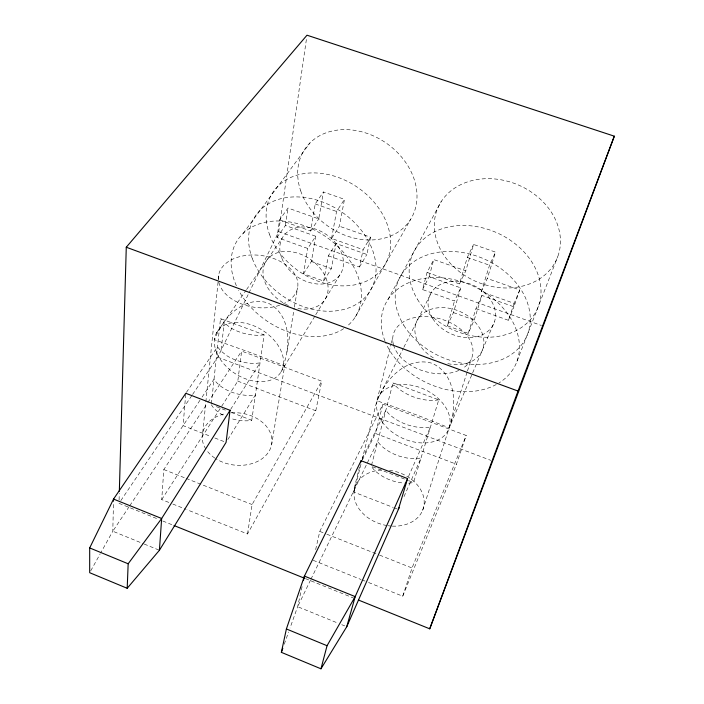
<?xml version="1.0" encoding="UTF-8"?>
<svg xmlns="http://www.w3.org/2000/svg" width="704" height="704" viewBox="0 0 704 704"><rect width="100%" height="100%" fill="white"/><g stroke="black" fill="none" stroke-linecap="round" stroke-linejoin="round"><path stroke-width="0.53" stroke-dasharray="3.52 2.64" d="M113.423 504.434L112.798 531.221L100.716 552.904M119.09 500.025L119.275 493.425M168.793 502.418L161.726 499.585L163.812 469.55L207.24 403.436M284.671 365.886L283.298 365.552C291.13 344.555 290.611 313.43 267.309 302.711C242.792 295.812 222.253 318.815 214.465 339.706L250.774 352.686L284.671 365.886L271.665 444.453M185.698 394.363L183.084 425.63L210.725 436.392M202.734 432.564L218.909 273.838M211.411 403.638L220.502 318.604L264.088 334.831L251.75 420.27L247.227 420.834A36.423 26.25 7.4 0 1 230.252 418.264M230.648 409.376L260.04 362.894L255.288 363.405A38.245 26.242 7.8 0 1 226.706 355.634L221.047 351.058L224.162 322.802L220.502 318.604M161.726 499.585L237.802 381.137L241.63 351.102L321.702 381.181L315.788 410.775L247.509 533.975L186.956 509.705M277.033 237.459L285.41 225.474L315.744 236.271L307.727 248.45L277.033 237.459L279.55 219.947L287.998 208.041L318.745 218.9L323.409 191.963L344.485 199.338L339.39 226.204L331.558 238.436L363.132 249.665L370.577 237.222L339.39 226.204M248.943 292.934L278.687 231.651L306.689 37.374M285.41 225.474L287.998 208.041M247.509 533.975L252.102 504.566L321.702 381.181M286.95 352.15L294.228 308.158M294.404 307.085L297.607 287.778M370.577 237.222L366.872 254.478L336.107 243.522L331.338 268.673L323.664 281.054L303.468 273.75L307.727 248.45M279.55 219.947L310.666 231.009L315.216 203.958L323.409 191.963M303.468 273.75L311.379 261.492L315.744 236.271M323.664 281.054L328.337 255.825L336.107 243.522M331.558 238.436L336.556 211.464L344.485 199.338M328.337 255.825L359.471 266.974L363.132 249.665M302.086 586.652L297.642 606.681L290.048 627.994M315.647 549.613L319.783 531.406L382.932 404.193L466.215 435.477L456.447 464.244L402.723 596.209L366.106 581.522M359.533 466.946L353.285 491.885L393.254 507.452M354.103 491.48L361.038 463.866M362.102 459.615L391.186 343.86M391.45 342.795L392.788 337.489M362.393 459.994L375.408 433.444L382.932 404.193M371.51 465.221L393.026 382.835L438.75 399.854L413.53 482.53L409.103 483.173A37.224 27.43 16.4 0 1 404.818 483.129M422.55 289.564L429.185 276.654L460.742 287.892L454.502 301.004L422.55 289.564L427.099 272.404L433.761 259.556L465.766 270.864L473.572 244.446L495.537 252.129L487.265 278.467L481.281 291.667L514.166 303.362L519.737 289.942L487.265 278.467M429.185 276.654L433.761 259.556M449.178 427.847C457.371 406.12 456.148 374.132 432.054 363.282C406.859 355.978 385.202 379.139 377.159 400.805L417.032 415.087L449.178 427.847L472.217 373.877M519.737 289.942L513.946 306.83L481.932 295.434L474.197 320.056L468.239 333.362L447.234 325.767L454.502 301.004M427.099 272.404L459.51 283.923L467.289 257.418L473.572 244.446M447.234 325.767L453.446 312.594L460.742 287.892M468.239 333.362L475.957 308.686L481.932 295.434M481.281 291.667L489.535 265.241L495.537 252.129M422.576 510.453L467.139 372.055M467.474 371.026L471.46 358.626M402.723 596.209L412.034 567.987L466.215 435.477M475.957 308.686L508.376 320.294L514.166 303.362M284.258 644.23L288.596 632.051M516.991 361.275L557.814 256.458M508.376 320.294L513.946 306.83M472.639 372.874L494.472 321.728M404.034 496.584L421.01 458.005L416.495 458.638A38.069 27.465 16.2 0 1 380.345 444.849L377.705 441.505L311.071 578.97M408.461 476.599L430.461 427.038L425.823 427.645A39.125 27.474 16 0 1 388.599 413.626L385.862 410.256L361.574 459.738M459.51 283.923L465.766 270.864M310.596 579.964L297.642 606.681L337.735 623.049M192.614 394.407L217.765 357.192L248.468 293.929M380.09 394.469L403.348 348.269M403.841 347.292L431.754 291.852M387.904 299.596L441.232 201.52M90.737 570.821L100.188 553.854M355.291 316.985L410.555 219.463M359.471 266.974L366.872 254.478M280.993 371.941L315.181 315.647M315.744 314.714L340.648 273.706M227.806 439.578L255.42 394.9L250.791 395.437A37.233 26.259 7.6 0 1 216.26 382.263L214.034 379.13L201.898 397.364M207.847 402.521L241.63 351.102M129.158 506.642L112.798 531.221L143.202 543.638M129.765 505.736L201.291 398.279M310.666 231.009L318.745 218.9M120.833 500.597L191.998 395.314M186.402 392.392L217.483 346.878L221.047 351.058M216.366 333.15L245.951 290.462M246.567 289.564L282.11 238.286M243.074 233.49L310.094 142.78M438.75 399.854L434.007 400.444A40.058 27.456 15.8 0 1 395.842 386.223L393.026 382.835M264.088 334.831L259.23 335.324A39.134 26.189 8 0 1 229.97 327.404L224.162 322.802M315.216 203.958L336.556 211.464M467.289 257.418L489.535 265.241M278.687 231.651L541.446 325.503M311.379 261.492L331.338 268.673M453.446 312.594L474.197 320.056M217.765 357.192L490.838 460.363M237.802 381.137L315.788 410.775M375.408 433.444L456.447 464.244M216.357 406.648L226.468 410.546M231.528 412.491L251.75 420.27M404.466 479.046L371.237 466.25L373.806 469.577A37.224 27.43 16.4 0 0 403.726 483.05M408.496 480.594L413.53 482.53M214.826 437.985L224.039 441.575M394.275 507.848L397.346 509.045M163.812 469.55L185.117 477.998M186.138 478.403L252.102 504.566M319.783 531.406L325.864 533.817M326.876 534.222L378.585 554.726M379.597 555.122L412.034 567.987M172.832 504.038L185.944 509.3M313.21 560.322L361.02 579.489M362.032 579.894L365.086 581.117M118.994 503.316L157.705 518.954M162.8 521.013L172.99 525.131M305.439 578.618L355.362 598.787M144.223 544.051L159.421 550.255M341.748 624.686L344.749 625.909M211.306 404.703L213.47 407.827A36.423 26.25 7.4 0 0 225.386 416.319M385.009 341.07A71.826 53.627 24.2 0 1 418.361 279.506A71.826 53.627 24.2 0 1 506.114 311.705A71.826 53.627 24.2 0 1 499.022 382.906M496.258 384.516A71.826 53.627 24.2 0 1 385.396 342.021M433.312 357.861A35.886 26.778 24.2 0 1 427.53 310.658A35.886 26.778 24.2 0 1 482.513 334.224A35.886 26.778 24.2 0 1 445.447 363.062M231.422 412.826A35.015 26.171 7 0 1 270.908 447.33A35.015 26.171 7 0 1 215.679 458.638M214.878 458.11A35.015 26.171 7 0 1 206.474 450.014M205.858 449.09A35.015 26.171 7 0 1 224.928 413.776M389.435 470.325A35.754 27.298 16.8 0 1 424.186 501.239A35.754 27.298 16.8 0 1 392.049 526.117M391.002 526.046A35.754 27.298 16.8 0 1 387.869 525.703M386.83 525.536A35.754 27.298 16.8 0 1 354.042 495.625A35.754 27.298 16.8 0 1 382.466 469.99M393.501 344.907A40.973 27.394 15.6 0 1 443.555 319.88A40.973 27.394 15.6 0 1 462.502 368.5M458.894 370.392A40.973 27.394 15.6 0 1 393.782 345.84M218.416 279.69A40.005 26.11 8.1 0 1 273.997 258.632A40.005 26.11 8.1 0 1 283.51 303.697M279.611 305.263A40.005 26.11 8.1 0 1 218.53 280.685M343.675 328.662A70.312 51.41 33.5 0 1 238.638 290.303M236.394 285.736A70.312 51.41 33.5 0 1 261.21 223.274A70.312 51.41 33.5 0 1 344.775 253.836A70.312 51.41 33.5 0 1 347.054 326.198M288.394 305.518A35.13 25.67 33.4 0 1 269.711 256.986A35.13 25.67 33.4 0 1 324.333 274.507A35.13 25.67 33.4 0 1 297.378 308.396M441.874 251.97A64.742 52.694 22.8 0 0 551.074 268.514A64.742 52.694 22.8 0 0 499.154 179.494A64.742 52.694 22.8 0 0 441.874 251.97M417.393 299.226A68.094 53.258 23.6 0 0 531.59 318.278A68.094 53.258 23.6 0 0 476.256 226.547A68.094 53.258 23.6 0 0 417.393 299.226M300.661 190.766A63.51 50.732 34.7 0 0 401.826 229.328A63.51 50.732 34.7 0 0 369.591 134.306A63.51 50.732 34.7 0 0 300.661 190.766M269.509 234.406A66.739 51.172 34 0 0 375.426 275.642A66.739 51.172 34 0 0 340.173 178.156A66.739 51.172 34 0 0 269.509 234.406M382.158 421.846A38.597 26.796 24.9 0 0 445.817 434.007A38.597 26.796 24.9 0 0 412.042 385.343A38.597 26.796 24.9 0 0 382.158 421.846M217.07 353.558A37.726 25.617 32.8 0 0 276.54 376.948A37.726 25.617 32.8 0 0 253.282 325.591A37.726 25.617 32.8 0 0 217.07 353.558M252.287 258.5A68.526 51.322 33.7 0 0 360.835 301.242A68.526 51.322 33.7 0 0 323.858 202.497A68.526 51.322 33.7 0 0 252.287 258.5M281.855 258.289A34.241 25.626 33.7 0 0 336.283 278.775A34.241 25.626 33.7 0 0 316.774 229.539A34.241 25.626 33.7 0 0 281.855 258.289M403.85 325.354A69.96 53.469 23.9 0 0 520.793 345.849A69.96 53.469 23.9 0 0 463.531 252.701A69.96 53.469 23.9 0 0 403.85 325.354M432.749 318.648A34.954 26.699 23.9 0 0 491.181 327.888A34.954 26.699 23.9 0 0 461.481 281.688A34.954 26.699 23.9 0 0 432.749 318.648"/><path stroke-width="1.06" d="M89.69 547.932L89.681 572.704L127.195 588.289L159.421 550.255L226.081 442.367L230.058 410.309L185.794 393.281L113.546 499.074L89.69 547.932L128.163 563.781L127.195 588.289M113.494 501.222L113.546 499.074L161.656 518.496L159.421 550.255M119.337 491.225L126.271 247.236L306.997 35.2L614.319 136.18L429.73 628.822L358.415 600.019M399.247 507.461L346.755 626.727L320.962 668.8L281.362 652.344L286.396 628.962L304.427 576.11L361.09 460.706L407.581 478.579L398.376 509.441M303.486 580.334L304.427 576.11L355.194 596.605L346.755 626.727M360.571 462.783L361.09 460.706M320.962 668.8L327.061 645.718L355.194 596.605L407.581 478.579M281.362 652.344L282.814 648.287M429.73 628.822L518.03 391.054L614.319 136.18M230.058 410.309L161.656 518.496L128.163 563.781M126.271 247.236L518.03 391.054M174.011 525.536L304.418 578.213M286.396 628.962L327.061 645.718"/></g></svg>
